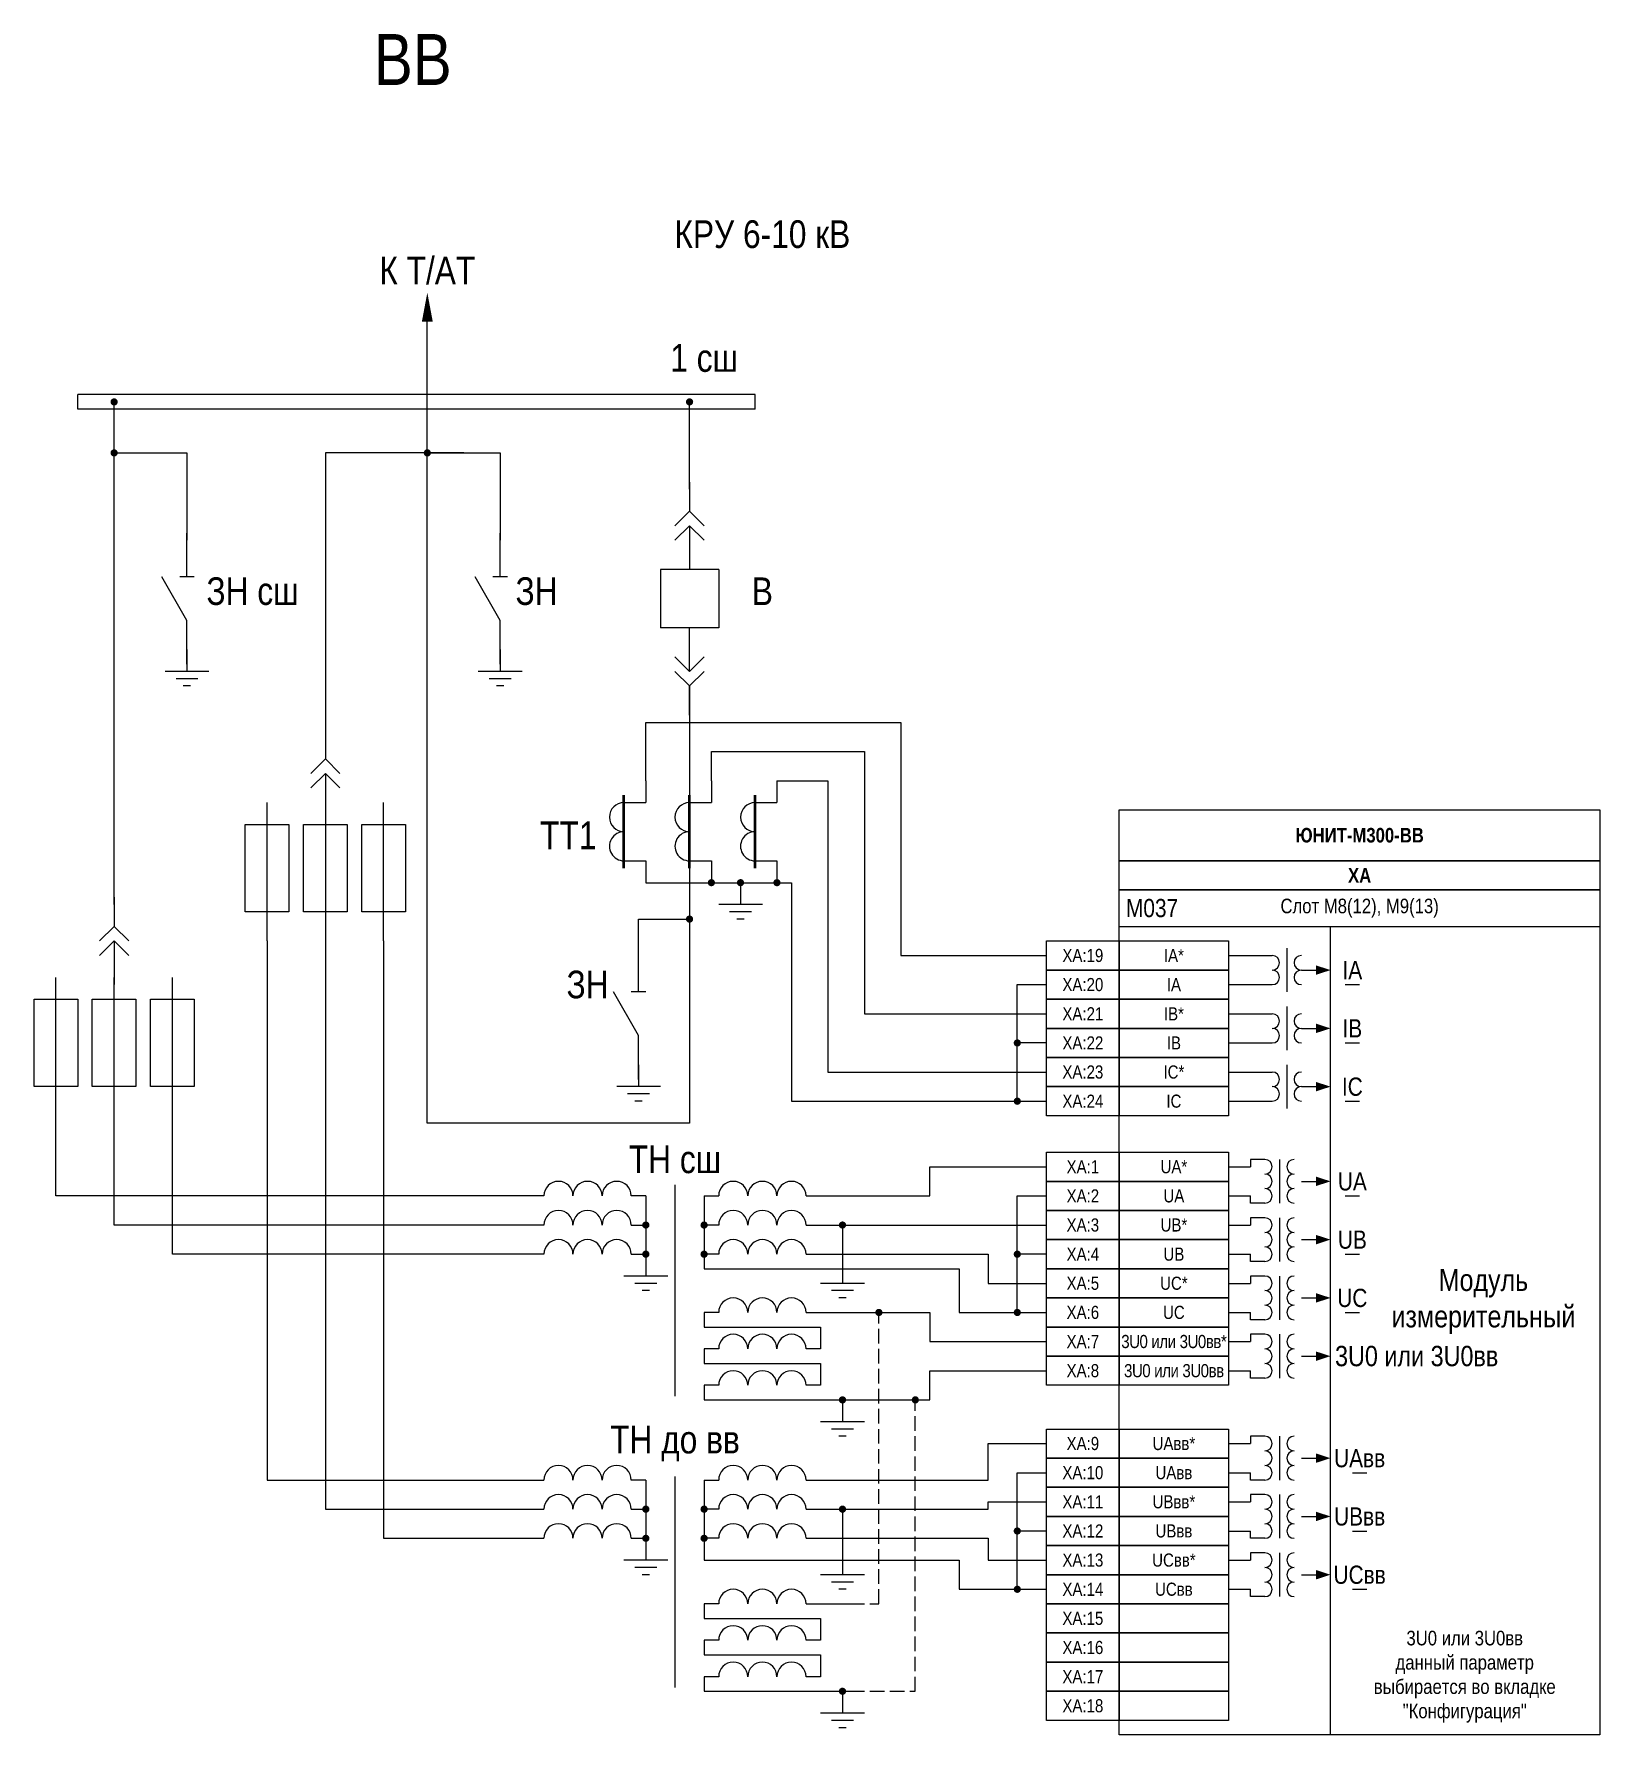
# Model space of a CAD drawing. Header units: millimetres. Extents: x 56 to 1718, y 114 to 1217.
# Drawn here: x 674 to 889, y 297 to 530.5 of the extents above; entities that cross this region are included whole.
import ezdxf
from ezdxf.enums import TextEntityAlignment as Align

# ---------------------------------------------------------------- set-up
doc = ezdxf.new("R2010")
doc.units = ezdxf.units.MM
doc.linetypes.add('JIS_02_4.0', pattern=[5.5, 4, -1.5])
doc.layers.add('AM_4', color=3, linetype='Continuous', lineweight=25)
doc.layers.add('Основная', color=7, linetype='Continuous')
doc.styles.add('1.8_Gost_RD', font='ARIALN.TTF', dxfattribs={"height": 1.8})
doc.styles.add('2.5_Gost_RD', font='ARIALN.TTF', dxfattribs={"height": 2.5})
doc.styles.add('Narrow', font='ARIALN.TTF')
doc.styles.add('Вывод', font='ARIALN.TTF', dxfattribs={"height": 2.5})
doc.styles.add('Компонент', font='ARIALN.TTF', dxfattribs={"height": 3.5})

# ---------------------------------------------------------------- blocks, each defined once
blk = doc.blocks.new('*U1028')
at = {"ltscale": 0.25}
blk.add_line((0, 0), (3, 0), dxfattribs=at)
blk.add_lwpolyline([(2, 0, 1.3, 0, 0), (4, 0, 0, 0, 0)], format="xyseb", dxfattribs=at)
blk = doc.blocks.new('*U1031')
at = {"ltscale": 0.35}
for centre in [(-4, 0), (0, 0), (4, 0)]:
    blk.add_arc(centre, 2, 0, 180, dxfattribs=at)
for tag, height, style, p in [('ОУ', 3.5, 'Компонент', (0, 8)), ('В1', 2.5, 'Вывод', (-6, -2)), ('В2', 2.5, 'Вывод', (6, -2))]:
    blk.add_attdef(tag, text='', height=height, dxfattribs=dict(at, style=style)).set_placement(p, align=Align.MIDDLE_CENTER)
blk = doc.blocks.new('*U1080')
at = {"layer": 'Основная', "ltscale": 0.25}
for p, q in [((2, 2), (0, 0)), ((0, 0), (2, -2))]:
    blk.add_line(p, q, dxfattribs=at)
blk = doc.blocks.new('*U1046')
at = {"layer": 'Основная', "color": 0}
for p, q in [((0, 0), (0, 6)), ((0, -6), (0, -2))]:
    blk.add_line(p, q, dxfattribs=at)
at = {"ltscale": 0.25, "rotation": 89.99999999999999}
for p in [(0, 0), (0, -2)]:
    blk.add_blockref('*U1080', p, dxfattribs=at)
at = {"layer": 'Основная'}
for tag, height, style, p in [('ОУ1', 3.5, 'Компонент', (-5, 6)), ('В1', 2.5, 'Вывод', (3, 6)), ('ОУ2', 3.5, 'Компонент', (-5, -6)), ('В2', 2.5, 'Вывод', (3, -6))]:
    blk.add_attdef(tag, text='', height=height, dxfattribs=dict(at, style=style)).set_placement(p, align=Align.MIDDLE_CENTER)
blk = doc.blocks.new('*U1055')
at = {"layer": 'Основная', "color": 0}
for p, q in [((0, 6), (0, 2)), ((0, 0), (0, -6))]:
    blk.add_line(p, q, dxfattribs=at)
at = {"ltscale": 0.25, "xscale": -1, "rotation": 90}
for p in [(0, 2), (0, 0)]:
    blk.add_blockref('*U1080', p, dxfattribs=at)
at = {"layer": 'Основная'}
for tag, height, style, p in [('ОУ2', 3.5, 'Компонент', (-5, 6)), ('В2', 2.5, 'Вывод', (3, 6)), ('ОУ1', 3.5, 'Компонент', (-5, -6)), ('В1', 2.5, 'Вывод', (3, -6))]:
    blk.add_attdef(tag, text='', height=height, dxfattribs=dict(at, style=style)).set_placement(p, align=Align.MIDDLE_CENTER)
blk = doc.blocks.new('*U1056')
at = {"layer": 'Основная'}
for p, q in [((0, 0), (-8, 0)), ((-8, -8), (-8, 0)), ((0, -8), (0, 0)), ((0, -8), (-8, -8))]:
    blk.add_line(p, q, dxfattribs=at)
at = {"layer": 'Основная', "style": 'Компонент'}
blk.add_attdef('ОУ', text='', height=3.5, dxfattribs=at).set_placement((-15, -3), align=Align.MIDDLE_CENTER)
blk = doc.blocks.new('*U955')
at = {"layer": 'Основная', "color": 0}
blk.add_line((0, 0), (6, 3.43), dxfattribs=at)
blk = doc.blocks.new('*U17')
at = {"layer": 'Основная', "color": 0}
blk.add_line((0, -1), (0, 1), dxfattribs=at)
blk = doc.blocks.new('*U1059')
at = {"layer": 'Основная', "color": 0}
for p, q in [((-9, 0), (-3, 0)), ((3, 0), (9, 0))]:
    blk.add_line(p, q, dxfattribs=at)
at = {"ltscale": 0.25}
blk.add_blockref('*U17', (3, 0), dxfattribs=at)
at = {"layer": 'Основная', "ltscale": 0.25}
blk.add_blockref('*U955', (-3, 0), dxfattribs=at)
at = {"layer": 'Основная'}
for tag, height, style, p in [('ОУ', 3.5, 'Компонент', (0, 8)), ('В2', 2.5, 'Вывод', (-7, -2)), ('В1', 2.5, 'Вывод', (7, -2))]:
    blk.add_attdef(tag, text='', height=height, dxfattribs=dict(at, style=style)).set_placement(p, align=Align.MIDDLE_CENTER)
blk = doc.blocks.new('*U1058')
at = {"layer": 'Основная'}
for p, q in [((-3, 0), (3, 0)), ((-1.5, 1), (1.5, 1)), ((-0.5, 2), (0.5, 2)), ((0, -3), (0, 0))]:
    blk.add_line(p, q, dxfattribs=at)
blk = doc.blocks.new('*U1062')
at = {"layer": 'Основная', "color": 0}
for p, q in [((0, 0), (93, 0)), ((0, -2), (0, 0)), ((93, -2), (93, 0)), ((0, -2), (93, -2))]:
    blk.add_line(p, q, dxfattribs=at)
at = {"layer": 'Основная', "style": 'Компонент'}
blk.add_attdef('ОШ', text='', height=3.5, dxfattribs=at).set_placement((6, 4), align=Align.MIDDLE_CENTER)
blk = doc.blocks.new('*U314')
at = {"layer": 'Основная', "ltscale": 0.25}
blk.add_line((-1, 0), (1, 0), dxfattribs=at)
at = {"layer": 'Основная', "style": 'Вывод'}
blk.add_attdef('ОЦ', text='', height=2.5, dxfattribs=at).set_placement((0, 2), align=Align.MIDDLE_CENTER)
blk = doc.blocks.new('*U1037')
at = {"ltscale": 0.25}
for p, q in [((3, 7), (3, 4)), ((0, 4), (3, 4)), ((0, -4), (3, -4)), ((3, -4), (3, -7))]:
    blk.add_line(p, q, dxfattribs=at)
for centre, major_axis, start_param, end_param in [((0, 2), (0, -2), 3.141593, 6.283185), ((0, -2), (-2, 0), 4.712389, 7.853982)]:
    blk.add_ellipse(centre, major_axis=major_axis, ratio=1, start_param=start_param, end_param=end_param, dxfattribs=at)
at = {"layer": 'Основная', "color": 0, "lineweight": 50}
blk.add_line((0, -5), (0, 5), dxfattribs=at)
at = {"layer": 'Основная'}
for tag, height, style, p in [('В1', 2.5, 'Вывод', (5, 6)), ('ОУ', 3.5, 'Компонент', (-6, 0)), ('В2', 2.5, 'Вывод', (5, -6))]:
    blk.add_attdef(tag, text='', height=height, dxfattribs=dict(at, style=style)).set_placement(p, align=Align.MIDDLE_CENTER)
blk = doc.blocks.new('*U1078')
at = {"ltscale": 0.25}
for p, q in [((3, 7), (3, 4)), ((0, 4), (3, 4)), ((0, -4), (3, -4)), ((3, -4), (3, -7))]:
    blk.add_line(p, q, dxfattribs=at)
for centre, major_axis, start_param, end_param in [((0, 2), (0, -2), 3.141593, 6.283185), ((0, -2), (-2, 0), 4.712389, 7.853982)]:
    blk.add_ellipse(centre, major_axis=major_axis, ratio=1, start_param=start_param, end_param=end_param, dxfattribs=at)
at = {"layer": 'Основная', "color": 0, "lineweight": 50}
blk.add_line((0, -5), (0, 5), dxfattribs=at)
at = {"layer": 'Основная'}
for tag, height, style, p in [('В1', 2.5, 'Вывод', (5, 6)), ('ОУ', 3.5, 'Компонент', (-6, 0)), ('В2', 2.5, 'Вывод', (5, -6))]:
    blk.add_attdef(tag, text='', height=height, dxfattribs=dict(at, style=style)).set_placement(p, align=Align.MIDDLE_CENTER)
blk = doc.blocks.new('*U1089')
at = {"ltscale": 0.25}
blk.add_line((0, 0), (3, 0), dxfattribs=at)
blk.add_lwpolyline([(2, 0, 1.3, 0, 0), (4, 0, 0, 0, 0)], format="xyseb", dxfattribs=at)

msp = doc.modelspace()

# ---------------------------------------------------------------- hatches: boundary and pattern name
at = {"ltscale": 100}
h = msp.add_hatch(color=256, dxfattribs=at)
h.dxf.hatch_style = 1
h.paths.add_polyline_path([(684.5, 480, -1), (685.5, 480, -1)])
h = msp.add_hatch(color=256, dxfattribs=at)
h.dxf.hatch_style = 1
h.paths.add_polyline_path([(763.5, 480, -1), (764.5, 480, -1)])
h = msp.add_hatch(color=256, dxfattribs=at)
h.dxf.hatch_style = 1
h.paths.add_polyline_path([(684.5, 473, -1), (685.5, 473, -1)])
h = msp.add_hatch(color=256, dxfattribs=at)
h.dxf.hatch_style = 1
h.paths.add_polyline_path([(727.5, 473, -1), (728.5, 473, -1)])
h = msp.add_hatch(color=256, dxfattribs=at)
h.dxf.hatch_style = 1
h.paths.add_polyline_path([(766.5, 414, -1), (767.5, 414, -1)])
h = msp.add_hatch(color=256, dxfattribs=at)
h.dxf.hatch_style = 1
h.paths.add_polyline_path([(770.5, 414, -1), (771.5, 414, -1)])
h = msp.add_hatch(color=256, dxfattribs=at)
h.dxf.hatch_style = 1
h.paths.add_polyline_path([(775.5, 414, -1), (776.5, 414, -1)])
h = msp.add_hatch(color=256, dxfattribs=at)
h.dxf.hatch_style = 1
h.paths.add_polyline_path([(763.5, 409, -1), (764.5, 409, -1)])
h = msp.add_hatch(color=256, dxfattribs=at)
h.dxf.hatch_style = 1
h.paths.add_polyline_path([(808.5, 392, -1), (809.5, 392, -1)])
h = msp.add_hatch(color=256, dxfattribs=at)
h.dxf.hatch_style = 1
h.paths.add_polyline_path([(808.5, 384, -1), (809.5, 384, -1)])
h = msp.add_hatch(color=256, dxfattribs=at)
h.dxf.hatch_style = 1
h.paths.add_polyline_path([(757.5, 367, -1), (758.5, 367, -1)])
h = msp.add_hatch(color=256, dxfattribs=at)
h.dxf.hatch_style = 1
h.paths.add_polyline_path([(765.5, 367, -1), (766.5, 367, -1)])
h = msp.add_hatch(color=256, dxfattribs=at)
h.dxf.hatch_style = 1
h.paths.add_polyline_path([(784.5, 367, -1), (785.5, 367, -1)])
h = msp.add_hatch(color=256, dxfattribs=at)
h.dxf.hatch_style = 1
h.paths.add_polyline_path([(757.5, 363, -1), (758.5, 363, -1)])
h = msp.add_hatch(color=256, dxfattribs=at)
h.dxf.hatch_style = 1
h.paths.add_polyline_path([(765.5, 363, -1), (766.5, 363, -1)])
h = msp.add_hatch(color=256, dxfattribs=at)
h.dxf.hatch_style = 1
h.paths.add_polyline_path([(808.5, 363, -1), (809.5, 363, -1)])
h = msp.add_hatch(color=256, dxfattribs=at)
h.dxf.hatch_style = 1
h.paths.add_polyline_path([(789.5, 355, -1), (790.5, 355, -1)])
h = msp.add_hatch(color=256, dxfattribs=at)
h.dxf.hatch_style = 1
h.paths.add_polyline_path([(808.5, 355, -1), (809.5, 355, -1)])
h = msp.add_hatch(color=256, dxfattribs=at)
h.dxf.hatch_style = 1
h.paths.add_polyline_path([(784.5, 343, -1), (785.5, 343, -1)])
h = msp.add_hatch(color=256, dxfattribs=at)
h.dxf.hatch_style = 1
h.paths.add_polyline_path([(794.5, 343, -1), (795.5, 343, -1)])
h = msp.add_hatch(color=256, dxfattribs=at)
h.dxf.hatch_style = 1
h.paths.add_polyline_path([(757.5, 328, -1), (758.5, 328, -1)])
h = msp.add_hatch(color=256, dxfattribs=at)
h.dxf.hatch_style = 1
h.paths.add_polyline_path([(765.5, 328, -1), (766.5, 328, -1)])
h = msp.add_hatch(color=256, dxfattribs=at)
h.dxf.hatch_style = 1
h.paths.add_polyline_path([(784.5, 328, -1), (785.5, 328, -1)])
h = msp.add_hatch(color=256, dxfattribs=at)
h.dxf.hatch_style = 1
h.paths.add_polyline_path([(808.5, 325, -1), (809.5, 325, -1)])
h = msp.add_hatch(color=256, dxfattribs=at)
h.dxf.hatch_style = 1
h.paths.add_polyline_path([(757.5, 324, -1), (758.5, 324, -1)])
h = msp.add_hatch(color=256, dxfattribs=at)
h.dxf.hatch_style = 1
h.paths.add_polyline_path([(765.5, 324, -1), (766.5, 324, -1)])
h = msp.add_hatch(color=256, dxfattribs=at)
h.dxf.hatch_style = 1
h.paths.add_polyline_path([(808.5, 317, -1), (809.5, 317, -1)])
h = msp.add_hatch(color=256, dxfattribs=at)
h.dxf.hatch_style = 1
h.paths.add_polyline_path([(784.5, 303, -1), (785.5, 303, -1)])

# ---------------------------------------------------------------- linework, layer by layer
for p, q in [((764, 477), (764, 480)), ((758, 414), (771, 414)), ((838, 404), (844, 404)), ((846, 405), (846, 399)), ((809, 384), (809, 400)), ((809, 400), (813, 400)), ((838, 400), (844, 400)), ((846, 397), (846, 391)), ((838, 396), (844, 396)), ((813, 392), (809, 392)), ((838, 392), (844, 392)), ((838, 388), (844, 388)), ((846, 389), (846, 383)), ((838, 384), (844, 384)), ((843, 376), (841, 376)), ((841, 376), (841, 375)), ((845, 376), (845, 370)), ((838, 375), (841, 375)), ((762, 372.5), (762, 343.5)), ((758, 371), (756, 371)), ((758, 371), (758, 363)), ((766, 371), (768, 371)), ((809, 355), (809, 371)), ((809, 371), (813, 371)), ((838, 371), (841, 371)), ((841, 370), (841, 371)), ((843, 370), (841, 370)), ((756, 367), (758, 367)), ((768, 367), (766, 367)), ((838, 367), (841, 367)), ((843, 368), (841, 368)), ((841, 368), (841, 367)), ((845, 368), (845, 362)), ((756, 363), (758, 363)), ((768, 363), (766, 363)), ((813, 363), (809, 363)), ((838, 363), (841, 363)), ((841, 362), (841, 363)), ((843, 362), (841, 362)), ((843, 360), (841, 360)), ((841, 360), (841, 359)), ((845, 360), (845, 354)), ((838, 359), (841, 359)), ((768, 355), (766, 355)), ((766, 355), (766, 353)), ((838, 355), (841, 355)), ((841, 354), (841, 355)), ((766, 353), (782, 353)), ((782, 353), (782, 350)), ((843, 354), (841, 354)), ((838, 351), (841, 351)), ((843, 352), (841, 352)), ((841, 352), (841, 351)), ((845, 352), (845, 346)), ((767, 350), (766, 350)), ((766, 350), (766, 348)), ((766, 348), (782, 348)), ((768, 350), (767, 350)), ((782, 350), (780, 350)), ((782, 348), (782, 345)), ((838, 347), (841, 347)), ((841, 346), (841, 347)), ((843, 346), (841, 346)), ((768, 345), (766, 345)), ((766, 345), (766, 343)), ((782, 345), (780, 345)), ((838, 337), (841, 337)), ((843, 338), (841, 338)), ((841, 338), (841, 337)), ((845, 338), (845, 332)), ((758, 332), (756, 332)), ((758, 332), (758, 324)), ((762, 332.5), (762, 303.5)), ((766, 332), (768, 332)), ((809, 317), (809, 333)), ((809, 333), (813, 333)), ((838, 333), (841, 333)), ((841, 332), (841, 333)), ((843, 332), (841, 332)), ((843, 330), (841, 330)), ((841, 330), (841, 329)), ((845, 330), (845, 324)), ((756, 328), (758, 328)), ((768, 328), (766, 328)), ((838, 329), (841, 329)), ((813, 325), (809, 325)), ((838, 325), (841, 325)), ((841, 324), (841, 325)), ((756, 324), (758, 324)), ((768, 324), (766, 324)), ((843, 324), (841, 324)), ((838, 321), (841, 321)), ((843, 322), (841, 322)), ((841, 322), (841, 321)), ((845, 322), (845, 316)), ((838, 317), (841, 317)), ((841, 316), (841, 317)), ((843, 316), (841, 316)), ((768, 315), (766, 315)), ((766, 315), (766, 313)), ((766, 313), (782, 313)), ((780, 315), (786, 315)), ((782, 313), (782, 310)), ((767, 310), (766, 310)), ((766, 310), (766, 308)), ((768, 310), (767, 310)), ((782, 310), (780, 310)), ((766, 308), (782, 308)), ((782, 308), (782, 305)), ((768, 305), (766, 305)), ((766, 305), (766, 303)), ((782, 305), (780, 305))]:
    msp.add_line(p, q, dxfattribs=at)
at = {"ltscale": 0.3}
msp.add_lwpolyline([(728, 495, 0, 1.5, 0), (728, 491, 0, 0, 0)], format="xyseb", dxfattribs=at)
at = {"ltscale": 100}
for points in [[(764, 441), (764, 381), (728, 381), (728, 492)], [(685, 411), (685, 480)], [(685, 473), (695, 473), (695, 461)], [(733, 473), (714, 473), (714, 432)], [(728, 473), (738, 473), (738, 461)], [(758, 428), (758, 436), (793, 436), (793, 404), (813, 404)], [(767, 428), (767, 432), (788, 432), (788, 396), (813, 396)], [(776, 428), (783, 428), (783, 388), (813, 388)], [(714, 423), (714, 328), (744, 328)], [(771, 414), (778, 414), (778, 384), (813, 384)], [(757, 405), (757, 409), (764, 409)], [(823, 408), (889, 408)], [(706, 406), (706, 332), (744, 332)], [(722, 406), (722, 324), (744, 324)], [(744, 367), (685, 367), (685, 401)], [(744, 363), (693, 363), (693, 400)], [(744, 371), (677, 371), (677, 386)], [(780, 371), (797, 371), (797, 375), (813, 375)], [(766, 371), (766, 361), (801, 361), (801, 355), (813, 355)], [(780, 367), (813, 367)], [(785, 367), (785, 360)], [(780, 363), (805, 363), (805, 359), (813, 359)], [(780, 355), (797, 355), (797, 351), (813, 351)], [(783, 343), (797, 343), (797, 347), (813, 347)], [(766, 343), (783, 343)], [(780, 332), (805, 332), (805, 337), (813, 337)], [(766, 332), (766, 321)], [(780, 328), (805, 328), (805, 329), (813, 329)], [(785, 328), (785, 320)], [(780, 324), (805, 324), (805, 321), (813, 321)], [(766, 321), (801, 321), (801, 317), (813, 317)], [(766, 303), (786, 303)]]:
    msp.add_lwpolyline(points, dxfattribs=at)
for points in [[(764, 468), (764, 477)], [(706, 406), (706, 425)], [(722, 406), (722, 425)], [(677, 386), (677, 401)], [(685, 386), (685, 401)], [(693, 386), (693, 401)]]:
    msp.add_lwpolyline(points)
for points in [[(823, 424), (889, 424), (889, 417), (823, 417)], [(823, 417), (889, 417), (889, 413), (823, 413)], [(823, 413), (889, 413), (889, 297), (823, 297)], [(852, 408), (889, 408), (889, 297), (852, 297)], [(813, 406), (823, 406), (823, 402), (813, 402)], [(823, 406), (838, 406), (838, 402), (823, 402)], [(813, 402), (823, 402), (823, 398), (813, 398)], [(823, 402), (838, 402), (838, 398), (823, 398)], [(813, 398), (823, 398), (823, 394), (813, 394)], [(823, 398), (838, 398), (838, 394), (823, 394)], [(813, 394), (823, 394), (823, 390), (813, 390)], [(823, 394), (838, 394), (838, 390), (823, 390)], [(813, 390), (823, 390), (823, 386), (813, 386)], [(823, 390), (838, 390), (838, 386), (823, 386)], [(813, 386), (823, 386), (823, 382), (813, 382)], [(823, 386), (838, 386), (838, 382), (823, 382)], [(813, 377), (823, 377), (823, 373), (813, 373)], [(823, 377), (838, 377), (838, 373), (823, 373)], [(813, 373), (823, 373), (823, 369), (813, 369)], [(823, 373), (838, 373), (838, 369), (823, 369)], [(813, 369), (823, 369), (823, 365), (813, 365)], [(823, 369), (838, 369), (838, 365), (823, 365)], [(813, 365), (823, 365), (823, 361), (813, 361)], [(823, 365), (838, 365), (838, 361), (823, 361)], [(813, 361), (823, 361), (823, 357), (813, 357)], [(823, 361), (838, 361), (838, 357), (823, 357)], [(813, 357), (823, 357), (823, 353), (813, 353)], [(823, 357), (838, 357), (838, 353), (823, 353)], [(813, 353), (823, 353), (823, 349), (813, 349)], [(823, 353), (838, 353), (838, 349), (823, 349)], [(813, 349), (823, 349), (823, 345), (813, 345)], [(823, 349), (838, 349), (838, 345), (823, 345)], [(813, 339), (823, 339), (823, 335), (813, 335)], [(823, 339), (838, 339), (838, 335), (823, 335)], [(813, 335), (823, 335), (823, 331), (813, 331)], [(823, 335), (838, 335), (838, 331), (823, 331)], [(813, 331), (823, 331), (823, 327), (813, 327)], [(823, 331), (838, 331), (838, 327), (823, 327)], [(813, 327), (823, 327), (823, 323), (813, 323)], [(823, 327), (838, 327), (838, 323), (823, 323)], [(813, 323), (823, 323), (823, 319), (813, 319)], [(823, 323), (838, 323), (838, 319), (823, 319)], [(813, 319), (823, 319), (823, 315), (813, 315)], [(823, 319), (838, 319), (838, 315), (823, 315)], [(813, 315), (823, 315), (823, 311), (813, 311)], [(823, 315), (838, 315), (838, 311), (823, 311)], [(813, 311), (823, 311), (823, 307), (813, 307)], [(823, 311), (838, 311), (838, 307), (823, 307)], [(813, 307), (823, 307), (823, 303), (813, 303)], [(823, 307), (838, 307), (838, 303), (823, 303)], [(813, 303), (823, 303), (823, 299), (813, 299)], [(823, 303), (838, 303), (838, 299), (823, 299)]]:
    msp.add_lwpolyline(points, close=True, dxfattribs=at)
for points in [[(703, 422), (709, 422), (709, 410), (703, 410)], [(711, 422), (717, 422), (717, 410), (711, 410)], [(719, 422), (725, 422), (725, 410), (719, 410)], [(674, 398), (680, 398), (680, 386), (674, 386)], [(682, 398), (688, 398), (688, 386), (682, 386)], [(690, 398), (696, 398), (696, 386), (690, 386)]]:
    msp.add_lwpolyline(points, close=True)
at = {"linetype": 'JIS_02_4.0', "ltscale": 0.5}
for points in [[(786, 315), (790, 315), (790, 355)], [(786, 303), (795, 303), (795, 343)]]:
    msp.add_lwpolyline(points, dxfattribs=at)
at = {"ltscale": 100}
for centre, start, end in [((844, 403), 270, 90), ((848, 403), 90, 270), ((844, 401), 270, 90), ((848, 401), 90, 270), ((844, 395), 270, 90), ((848, 395), 90, 270), ((844, 393), 270, 90), ((848, 393), 90, 270), ((844, 387), 270, 90), ((848, 387), 90, 270), ((844, 385), 270, 90), ((848, 385), 90, 270), ((843, 375), 270, 90), ((847, 375), 90, 270), ((843, 373), 270, 90), ((847, 373), 90, 270), ((843, 371), 270, 90), ((847, 371), 90, 270), ((843, 367), 270, 90), ((847, 367), 90, 270), ((843, 365), 270, 90), ((847, 365), 90, 270), ((843, 363), 270, 90), ((847, 363), 90, 270), ((843, 359), 270, 90), ((847, 359), 90, 270), ((843, 357), 270, 90), ((847, 357), 90, 270), ((843, 355), 270, 90), ((847, 355), 90, 270), ((843, 351), 270, 90), ((847, 351), 90, 270), ((843, 349), 270, 90), ((843, 347), 270, 90), ((847, 349), 90, 270), ((847, 347), 90, 270), ((843, 337), 270, 90), ((847, 337), 90, 270), ((843, 335), 270, 90), ((843, 333), 270, 90), ((847, 335), 90, 270), ((847, 333), 90, 270), ((843, 329), 270, 90), ((847, 329), 90, 270), ((843, 327), 270, 90), ((847, 327), 90, 270), ((843, 325), 270, 90), ((847, 325), 90, 270), ((843, 321), 270, 90), ((843, 319), 270, 90), ((847, 321), 90, 270), ((847, 319), 90, 270), ((843, 317), 270, 90), ((847, 317), 90, 270)]:
    msp.add_arc(centre, 1, start, end, dxfattribs=at)

# ---------------------------------------------------------------- block references
at = {"ltscale": 0.25, "xscale": -1}
msp.add_blockref('*U1062', (773, 481), dxfattribs=at)
at = {"ltscale": 0.25, "xscale": -1, "rotation": 180}
for name, p in [('*U1046', (764, 463)), ('*U1056', (768, 449)), ('*U1055', (764, 443)), ('*U1046', (714, 429)), ('*U1046', (685, 406))]:
    msp.add_blockref(name, p, dxfattribs=at)
at = {"ltscale": 0.25}
for name, p, rotation in [('*U1059', (695, 453), 90.00000000000001), ('*U1059', (738, 453), 90.00000000000001), ('*U1058', (695, 443), 180), ('*U1058', (738, 443), 180), ('*U1058', (771, 411), 180), ('*U1059', (757, 396), 90.00000000000001), ('*U1058', (757, 386), 180), ('*U1058', (758, 360), 180), ('*U1058', (785, 359), 180), ('*U1058', (785, 340), 180), ('*U1058', (758, 321), 180), ('*U1058', (785, 319), 180), ('*U1058', (785, 300), 180)]:
    msp.add_blockref(name, p, dxfattribs=dict(at, rotation=rotation))
for name, p in [('*U1078', (755, 421)), ('*U1037', (764, 421)), ('*U1037', (773, 421))]:
    msp.add_blockref(name, p, dxfattribs=at)
at = {"ltscale": 0.35}
for name, p in [('*U1028', (848, 402)), ('*U1028', (848, 394)), ('*U1028', (848, 386)), ('*U1028', (848, 373)), ('*U1031', (750, 371)), ('*U1031', (774, 371)), ('*U1031', (750, 367)), ('*U1031', (774, 367)), ('*U1031', (750, 363)), ('*U1031', (774, 363)), ('*U1028', (848, 365)), ('*U1028', (848, 357)), ('*U1031', (774, 355)), ('*U1031', (774, 350)), ('*U1089', (848, 349)), ('*U1031', (774, 345)), ('*U1031', (750, 332)), ('*U1031', (774, 332)), ('*U1028', (848, 335)), ('*U1031', (750, 328)), ('*U1031', (774, 328)), ('*U1028', (848, 327)), ('*U1031', (750, 324)), ('*U1031', (774, 324)), ('*U1028', (848, 319)), ('*U1031', (774, 315)), ('*U1031', (774, 310)), ('*U1031', (774, 305))]:
    msp.add_blockref(name, p, dxfattribs=at)
for p, values in [((855, 400), {'ОЦ': 'IA'}), ((855, 392), {'ОЦ': 'IВ'}), ((855, 384), {'ОЦ': 'IС'}), ((855, 371), {'ОЦ': 'UА'}), ((855, 363), {'ОЦ': 'UВ'}), ((855, 355), {'ОЦ': 'UС'}), ((856, 333), {'ОЦ': 'UАвв'}), ((856, 325), {'ОЦ': 'UВвв'}), ((856, 317), {'ОЦ': 'UСвв'})]:
    msp.add_blockref('*U314', p, dxfattribs=at).add_auto_attribs(values)

# ---------------------------------------------------------------- texts
at = {"attachment_point": 5, "style": 'Narrow'}
for s, insert, char_height, width in [('\\pi-11.4,l11.4,t11.4;КРУ 6-10 кВ', (774, 503), 3.8, 53.3807), ('\\pi-11.4,l11.4,t11.4;К Т/АТ', (728, 498), 3.8, 53.3807), ('\\pi-11.4,l11.4,t11.4;1 сш', (766, 486), 3.8, 49), ('\\pi-11.4,l11.4,t11.4;ЗН сш', (704, 454), 3.8, 15), ('\\pi-11.4,l11.4,t11.4;ЗН', (743, 454), 3.8, 15), ('\\pi-11.4,l11.4,t11.4;В', (774, 454), 3.8, 18.6904), ('\\pi-11.4,l11.4,t11.4;ТТ1', (747.35, 420.5), 3.8, 18.6904), ('\\pi-11.4,l11.4,t11.4;ЗН', (750, 400), 3.8, 18.6904), ('\\pi-11.4,l11.4,t11.4;ТН сш ', (762, 376), 3.8, 14.6904), ('\\pi-11.4,l11.4,t11.4;{\\H0.73684x;3U0 или 3U0вв} ', (863.83, 349), 3.8, 24.3452), ('\\pi-11.4,l11.4,t11.4;ТН до вв', (762, 337), 3.8, 19.6904), ('\\pi-6,l6,t6;3U0 или 3U0вв \\Pданный параметр \\Pвыбирается во вкладке \\P"Конфигурация"', (870.43, 305), 2, 36.854)]:
    msp.add_mtext(s, dxfattribs=dict(at, insert=insert, char_height=char_height, width=width))
at = {"ltscale": 100, "attachment_point": 5}
for s, insert, char_height, width, style in [('{\\fArial Narrow|b1|i0|c204|p34;ЮНИТ-М300-ВВ}', (856, 420.5), 2, 66, '1.8_Gost_RD'), ('{\\fArial Narrow|b1|i0|c204|p34;ХА}', (856, 415), 2, 66, '1.8_Gost_RD'), ('М037', (827.5, 410.5), 2.5, 11, '2.5_Gost_RD'), ('Слот М8(12), М9(13)', (856, 410.5), 2, 66, '1.8_Gost_RD'), ('XA:19', (818, 404), 1.8, 10, '1.8_Gost_RD'), ('IA*', (830.5, 404), 1.8, 15, '1.8_Gost_RD'), ('XA:20', (818, 400), 1.8, 10, '1.8_Gost_RD'), ('IA', (830.5, 400), 1.8, 15, '1.8_Gost_RD'), ('XA:21', (818, 396), 1.8, 10, '1.8_Gost_RD'), ('IВ*', (830.5, 396), 1.8, 15, '1.8_Gost_RD'), ('XA:22', (818, 392), 1.8, 10, '1.8_Gost_RD'), ('IВ', (830.5, 392), 1.8, 15, '1.8_Gost_RD'), ('XA:23', (818, 388), 1.8, 10, '1.8_Gost_RD'), ('IС*', (830.5, 388), 1.8, 15, '1.8_Gost_RD'), ('XA:24', (818, 384), 1.8, 10, '1.8_Gost_RD'), ('IC', (830.5, 384), 1.8, 15, '1.8_Gost_RD'), ('XA:1', (818, 375), 1.8, 10, '1.8_Gost_RD'), ('UA*', (830.5, 375), 1.8, 15, '1.8_Gost_RD'), ('XA:2', (818, 371), 1.8, 10, '1.8_Gost_RD'), ('UA', (830.5, 371), 1.8, 15, '1.8_Gost_RD'), ('XA:3', (818, 367), 1.8, 10, '1.8_Gost_RD'), ('UB*', (830.5, 367), 1.8, 15, '1.8_Gost_RD'), ('XA:4', (818, 363), 1.8, 10, '1.8_Gost_RD'), ('UB', (830.5, 363), 1.8, 15, '1.8_Gost_RD'), ('XA:5', (818, 359), 1.8, 10, '1.8_Gost_RD'), ('UC*', (830.5, 359), 1.8, 15, '1.8_Gost_RD'), ('Модуль\\Pизмерительный', (873, 356.5), 3, 32, '2.5_Gost_RD'), ('XA:6', (818, 355), 1.8, 10, '1.8_Gost_RD'), ('UC', (830.5, 355), 1.8, 15, '1.8_Gost_RD'), ('XA:7', (818, 351), 1.8, 10, '1.8_Gost_RD'), ('{\\T0.95;3U0 или 3U0вв*}', (830.5, 351), 1.8, 15, '1.8_Gost_RD'), ('XA:8', (818, 347), 1.8, 10, '1.8_Gost_RD'), ('{\\T0.95;3U0 или 3U0вв}', (830.5, 347), 1.8, 15, '1.8_Gost_RD'), ('XA:9', (818, 337), 1.8, 10, '1.8_Gost_RD'), ('UAвв*', (830.5, 337), 1.8, 15, '1.8_Gost_RD'), ('XA:10', (818, 333), 1.8, 10, '1.8_Gost_RD'), ('UAвв', (830.5, 333), 1.8, 15, '1.8_Gost_RD'), ('XA:11', (818, 329), 1.8, 10, '1.8_Gost_RD'), ('UBвв*', (830.5, 329), 1.8, 15, '1.8_Gost_RD'), ('XA:12', (818, 325), 1.8, 10, '1.8_Gost_RD'), ('UBвв', (830.5, 325), 1.8, 15, '1.8_Gost_RD'), ('XA:13', (818, 321), 1.8, 10, '1.8_Gost_RD'), ('UCвв*', (830.5, 321), 1.8, 15, '1.8_Gost_RD'), ('XA:14', (818, 317), 1.8, 10, '1.8_Gost_RD'), ('UCвв', (830.5, 317), 1.8, 15, '1.8_Gost_RD'), ('XA:15', (818, 313), 1.8, 10, '1.8_Gost_RD'), ('XA:16', (818, 309), 1.8, 10, '1.8_Gost_RD'), ('XA:17', (818, 305), 1.8, 10, '1.8_Gost_RD'), ('XA:18', (818, 301), 1.8, 10, '1.8_Gost_RD')]:
    msp.add_mtext(s, dxfattribs=dict(at, insert=insert, char_height=char_height, width=width, style=style))
at = {"layer": 'AM_4', "insert": (726, 527), "char_height": 7, "width": 218, "attachment_point": 5, "style": 'Narrow'}
msp.add_mtext('\\pi-21,l21,t21;ВВ', dxfattribs=at)

doc.saveas('drawing.dxf')
